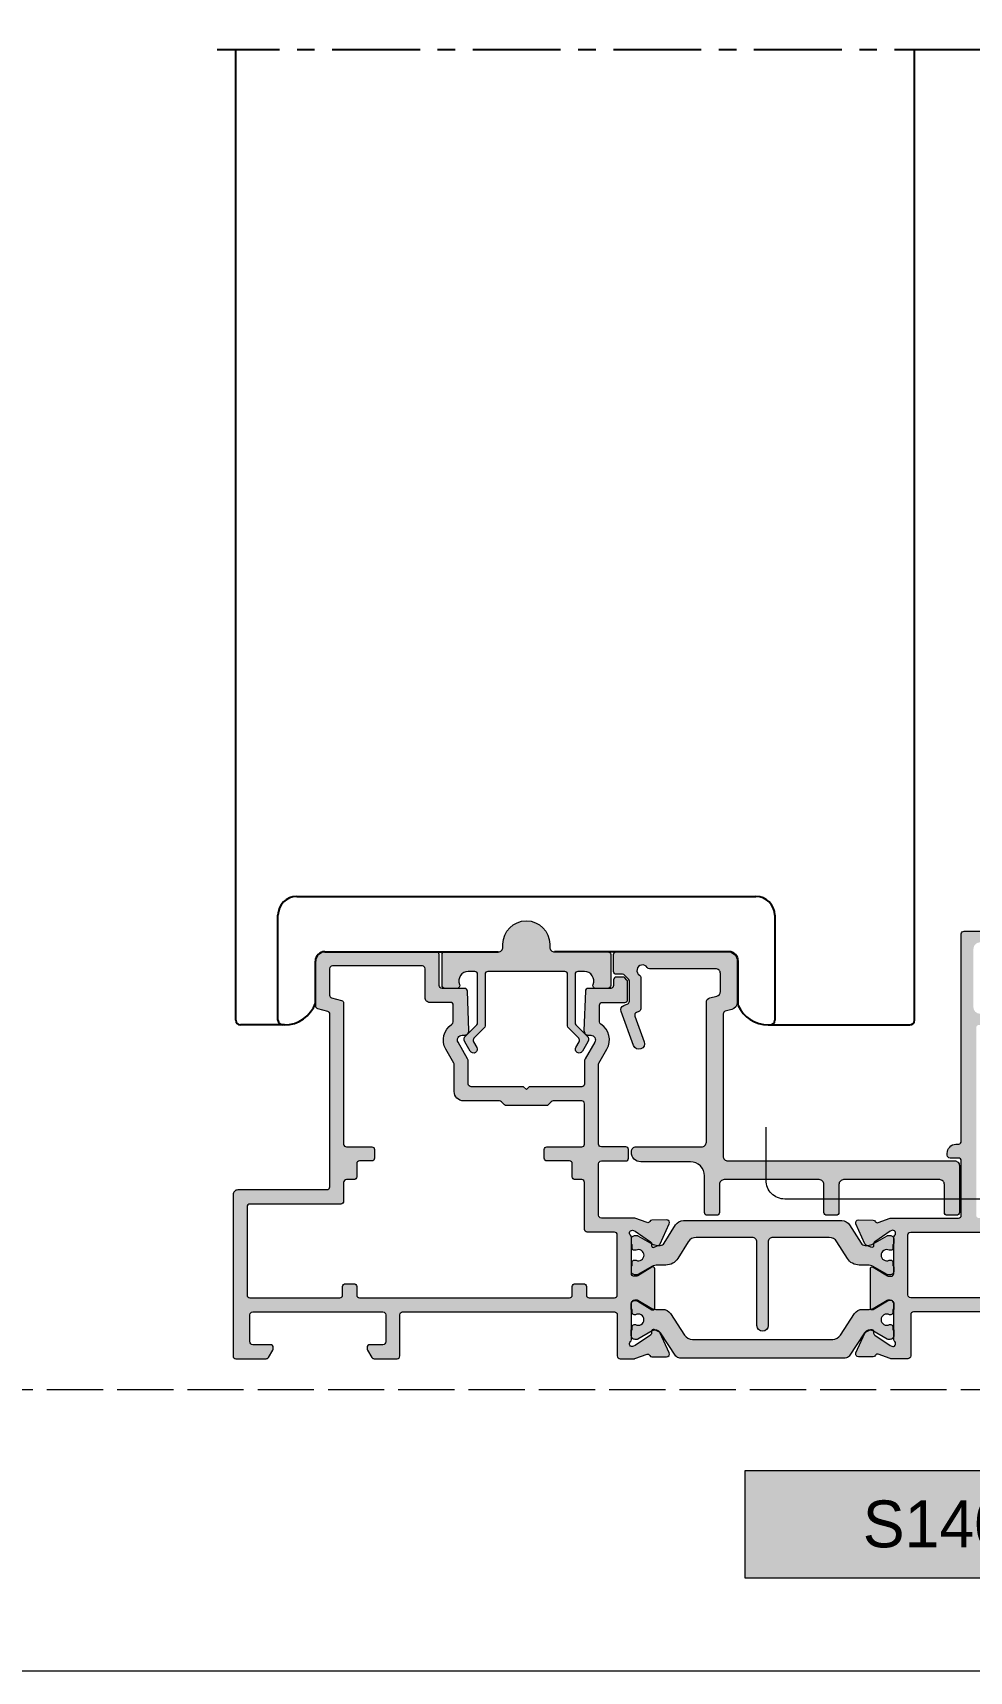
# Model space of a CAD drawing. Header units: millimetres. Extents: x -576 to 4430, y -1196 to 2690.
# Drawn here: x 2185 to 2235, y -786 to -698.6 of the extents above; entities that cross this region are included whole.
import ezdxf

# ---------------------------------------------------------------- set-up
doc = ezdxf.new("R2010")
doc.units = ezdxf.units.MM
doc.header["$LTSCALE"] = 0.25
doc.header["$MEASUREMENT"] = 0
doc.linetypes.add('ACAD_ISO02W100', pattern=[15, 12, -3])
doc.linetypes.add('CENTER', pattern=[2, 1.25, -0.25, 0.25, -0.25])
doc.layers.get('0').update_dxf_attribs({"lineweight": 5})
for name, color, linetype, lineweight in [('01_Aluminium [Thin]', 141, 'Continuous', 18), ('01_External Border', 150, 'Continuous', 20), ('01_Fill Plastic', 253, 'Continuous', 0), ('01_Fill Polyamide', 10, 'Continuous', 0), ('01_Plastic', 3, 'Continuous', 20), ('01_Polyamide [Thin]', 201, 'Continuous', 18), ('01_Thin line', 8, 'Continuous', 9)]:
    doc.layers.add(name, color=color, linetype=linetype, lineweight=lineweight)
doc.layers.add('01_Fill Aluminum', color=7, linetype='Continuous', lineweight=0, true_color=0xdcdcdc)
doc.layers.add('01_Text [White]', color=7, linetype='Continuous', lineweight=25, true_color=0xffffff)
doc.layers.add('01_Fill Border Grey', color=7, linetype='Continuous', true_color=0x555655)
doc.layers.add('02_Block Frame', color=7, linetype='Continuous', lineweight=5, true_color=0xe2001a, plot=False)
doc.layers.add('ASSI', color=1, linetype='CENTER')
doc.layers.add('FINE', color=7, linetype='Continuous')
doc.styles.add('ALUK Main&Secondary Titles', font='GOTHIC.TTF')

# ---------------------------------------------------------------- blocks, each defined once
blk = doc.blocks.new('serie_')
at = {"layer": '01_Text [White]', "color": 7, "true_color": 0xffffff, "insert": (10, -2.872), "char_height": 2.5, "attachment_point": 5, "style": 'ALUK Main&Secondary Titles'}
blk.add_mtext_dynamic_manual_height_columns('S140', width=20, gutter_width=12.5, heights=[0], dxfattribs=at)
blk = doc.blocks.new('PAGE dispari')
at = {"layer": '02_Block Frame'}
blk.add_lwpolyline([(0, 0), (0, 297), (210, 297), (210, 0)], close=True, dxfattribs=at)
at = {"layer": '02_Block Frame', "linetype": 'ACAD_ISO02W100'}
blk.add_lwpolyline([(18, 15), (18, 282), (195, 282), (195, 15)], close=True, dxfattribs=at)

msp = doc.modelspace()

# ---------------------------------------------------------------- hatches: boundary and pattern name
at = {"layer": '01_Fill Aluminum', "ltscale": 0.25}
h = msp.add_hatch(color=256, dxfattribs=at)
h.dxf.hatch_style = 1
h.paths.add_polyline_path([(2215.831, -747.787, 0.414214), (2215.681, -747.637), (2212.831, -747.637, -0.414214), (2212.581, -747.387), (2212.581, -747.237, 1), (2210.081, -747.237), (2210.081, -747.387, -0.414214), (2209.831, -747.637), (2206.981, -747.637, 0.414214), (2206.831, -747.787), (2206.831, -749.437, 0.414214), (2206.981, -749.587), (2207.631, -749.587, 0.535184), (2207.769, -749.38, -0.535184), (2208.231, -748.687), (2208.581, -748.687, -0.414214), (2208.731, -748.837), (2208.731, -751.425, -0.198912), (2208.687, -751.531), (2208.088, -752.13, 0.339454), (2208.048, -752.432), (2208.34, -752.938, 1), (2208.687, -752.738), (2208.51, -752.431, -0.339454), (2208.534, -752.25), (2209.087, -751.697, 0.198912), (2209.131, -751.591), (2209.131, -748.837, -0.414214), (2209.281, -748.687), (2213.381, -748.687, -0.414214), (2213.531, -748.837), (2213.531, -751.591, 0.198912), (2213.575, -751.697), (2214.128, -752.25, -0.339454), (2214.151, -752.431), (2213.974, -752.738, 1), (2214.321, -752.938), (2214.613, -752.432, 0.339454), (2214.573, -752.13), (2213.975, -751.531, -0.198912), (2213.931, -751.425), (2213.931, -748.837, -0.414214), (2214.081, -748.687), (2214.431, -748.687, -0.535184), (2214.892, -749.38, 0.535184), (2215.031, -749.587), (2215.681, -749.587, 0.414214), (2215.831, -749.437)])
h = msp.add_hatch(color=256, dxfattribs=at)
h.dxf.hatch_style = 1
h.paths.add_polyline_path([(2218.814, -769.24), (2218.024, -769.234, -0.294413), (2217.918, -769.165), (2217.915, -769.157, 0.392793), (2217.768, -769.095), (2217.092, -769.337), (2216.332, -769.337, -0.414214), (2216.182, -769.187), (2216.182, -766.987, 0.414214), (2216.032, -766.837), (2204.732, -766.837, 0.414214), (2204.582, -766.987), (2204.582, -769.187, -0.414214), (2204.432, -769.337), (2203.217, -769.337, -0.263447), (2203.088, -769.265), (2202.853, -768.873, -0.135933), (2202.832, -768.796), (2202.832, -768.737, -0.414214), (2202.982, -768.587), (2203.682, -768.587, 0.414214), (2203.832, -768.437), (2203.832, -766.987, 0.414214), (2203.682, -766.837), (2196.732, -766.837, 0.414214), (2196.582, -766.987), (2196.582, -768.437, 0.414214), (2196.732, -768.587), (2197.682, -768.587, -0.414214), (2197.832, -768.737), (2197.832, -768.796, -0.135933), (2197.811, -768.873), (2197.576, -769.265, -0.263447), (2197.447, -769.337), (2195.832, -769.337, -0.414214), (2195.682, -769.187), (2195.682, -760.587, -0.414214), (2195.932, -760.337), (2200.682, -760.337, 0.414214), (2200.832, -760.187), (2200.832, -750.953, 0.339454), (2200.721, -750.808), (2200.193, -750.666, -0.339454), (2200.082, -750.521), (2200.082, -748.137, -0.414214), (2200.582, -747.637), (2206.532, -747.637, -0.414214), (2206.682, -747.787), (2206.682, -749.437, 0.414214), (2206.832, -749.587), (2208.037, -749.587, -0.404026), (2208.187, -749.732), (2208.26, -751.829, -0.424475), (2208.01, -752.087), (2207.902, -752.087, 0.57735), (2207.686, -752.462), (2208.198, -753.35, -0.131652), (2208.232, -753.475), (2208.232, -754.687, 0.414214), (2208.382, -754.837), (2211.182, -754.837), (2211.332, -754.987), (2211.482, -754.837), (2214.282, -754.837, 0.414214), (2214.432, -754.687), (2214.432, -753.475, -0.131652), (2214.465, -753.35), (2214.978, -752.462, 0.57735), (2214.762, -752.087), (2214.653, -752.087, -0.424475), (2214.404, -751.829), (2214.477, -749.732, -0.404026), (2214.627, -749.587), (2215.832, -749.587, 0.414214), (2215.982, -749.437), (2215.982, -749.137, -0.414214), (2216.132, -748.987), (2216.47, -748.987, -0.198912), (2216.576, -749.031), (2216.688, -749.144, -0.198912), (2216.732, -749.25), (2216.732, -750.187, -0.414214), (2216.582, -750.337), (2215.382, -750.337, 0.414214), (2215.232, -750.487), (2215.232, -751.369, 0.255626), (2215.301, -751.495, -0.400766), (2215.628, -752.837), (2215.202, -753.575, 0.131652), (2215.182, -753.65), (2215.182, -757.887, 0.414214), (2215.332, -758.037), (2216.632, -758.037, -0.414214), (2216.782, -758.187), (2216.782, -758.637, -0.414214), (2216.632, -758.787), (2215.332, -758.787, 0.414214), (2215.182, -758.937), (2215.182, -761.687, 0.414214), (2215.332, -761.837), (2217.092, -761.837), (2217.768, -762.08, 0.403068), (2217.916, -762.014, -0.303768), (2218.024, -761.941), (2218.814, -761.935, -0.546541), (2218.952, -762.147), (2218.477, -763.201, -0.177975), (2218.405, -763.274), (2218.151, -763.395, -0.57735), (2218.008, -763.296), (2218.013, -763.239, 0.267949), (2217.949, -763.103), (2217.134, -762.541), (2217.043, -762.5, 0.855495), (2216.882, -762.749, -0.213411), (2216.932, -762.861), (2216.932, -764.787, 0.414214), (2217.082, -764.937), (2217.192, -764.937, 0.137872), (2217.271, -764.915), (2218.03, -764.452, -0.585524), (2218.182, -764.537), (2218.182, -766.637, -0.585524), (2218.03, -766.723), (2217.271, -766.259, 0.137872), (2217.192, -766.237), (2217.082, -766.237, 0.414214), (2216.932, -766.387), (2216.932, -768.314, -0.213411), (2216.882, -768.426, 0.855495), (2217.043, -768.674), (2217.134, -768.634), (2217.949, -768.072, 0.339027), (2218.013, -767.901, -0.655653), (2218.151, -767.78), (2218.405, -767.9, -0.177976), (2218.477, -767.974), (2218.952, -769.028, -0.546541)])
h.paths.add_polyline_path([(2205.782, -748.387, -0.414214), (2205.932, -748.537), (2205.932, -750.087, 0.414214), (2206.182, -750.337), (2207.282, -750.337, -0.414214), (2207.432, -750.487), (2207.432, -751.369, -0.255626), (2207.363, -751.495, 0.400766), (2207.036, -752.837), (2207.462, -753.575, -0.131652), (2207.482, -753.65), (2207.482, -755.087, 0.414214), (2207.982, -755.587), (2209.895, -755.587, -0.198912), (2210.001, -755.631), (2210.163, -755.794, 0.198912), (2210.269, -755.837), (2212.395, -755.837, 0.198912), (2212.501, -755.794), (2212.663, -755.631, -0.198912), (2212.769, -755.587), (2214.282, -755.587, -0.414214), (2214.432, -755.737), (2214.432, -757.887, -0.414214), (2214.282, -758.037), (2212.432, -758.037, 0.414214), (2212.282, -758.187), (2212.282, -758.637, 0.414214), (2212.432, -758.787), (2213.632, -758.787, -0.414214), (2213.782, -758.937), (2213.782, -759.637, 0.414214), (2213.932, -759.787), (2214.282, -759.787, -0.414214), (2214.432, -759.937), (2214.432, -762.437, 0.414214), (2214.582, -762.587), (2216.032, -762.587, -0.414214), (2216.182, -762.737), (2216.182, -765.937, -0.414214), (2216.032, -766.087), (2214.682, -766.087, -0.414214), (2214.532, -765.937), (2214.532, -765.487, 0.414214), (2214.382, -765.337), (2213.932, -765.337, 0.414214), (2213.782, -765.487), (2213.782, -765.937, -0.414214), (2213.632, -766.087), (2202.432, -766.087, -0.414214), (2202.282, -765.937), (2202.282, -765.487, 0.414214), (2202.132, -765.337), (2201.682, -765.337, 0.414214), (2201.532, -765.487), (2201.532, -765.937, -0.414214), (2201.382, -766.087), (2196.582, -766.087, -0.414214), (2196.432, -765.937), (2196.432, -761.237, -0.414214), (2196.582, -761.087), (2201.432, -761.087, 0.414214), (2201.582, -760.937), (2201.582, -759.937, -0.414214), (2201.732, -759.787), (2202.132, -759.787, 0.414214), (2202.282, -759.637), (2202.282, -758.937, -0.414214), (2202.432, -758.787), (2203.082, -758.787, 0.414214), (2203.232, -758.637), (2203.232, -758.187, 0.414214), (2203.082, -758.037), (2201.732, -758.037, -0.414214), (2201.582, -757.887), (2201.582, -750.377, 0.339454), (2201.471, -750.232), (2200.943, -750.091, -0.339454), (2200.832, -749.946), (2200.832, -748.537, -0.414214), (2200.982, -748.387)], flags=16)
h.paths.add_polyline_path([(2229.05, -761.935), (2229.839, -761.941, -0.294413), (2229.946, -762.01), (2229.949, -762.018, 0.392793), (2230.096, -762.08), (2230.772, -761.837), (2234.381, -761.837, 0.414214), (2234.531, -761.687), (2234.531, -758.787, 0.414214), (2234.381, -758.637), (2233.931, -758.637, -0.414214), (2233.781, -758.487), (2233.781, -758.387, -0.391837), (2234.243, -757.889), (2234.393, -757.889, 0.391837), (2234.531, -757.739), (2234.531, -746.687, -0.414214), (2234.681, -746.537), (2236.631, -746.537, -0.414214), (2236.781, -746.687), (2236.781, -747.437, -0.414214), (2236.431, -747.787, -0.414214), (2236.281, -747.637), (2236.281, -747.287, 0.414214), (2236.131, -747.137), (2235.531, -747.137, 0.414214), (2235.181, -747.487), (2235.181, -750.587, 0.414214), (2235.531, -750.937), (2236.131, -750.937, 0.414214), (2236.281, -750.787), (2236.281, -750.437, -0.414214), (2236.431, -750.287, -0.414214), (2236.781, -750.637), (2236.781, -752.137, -0.414214), (2236.631, -752.287), (2236.431, -752.287, -0.414214), (2236.281, -752.137), (2236.281, -751.687, 0.414214), (2236.131, -751.537), (2235.481, -751.537, 0.414214), (2235.331, -751.687), (2235.331, -761.687, 0.414214), (2235.481, -761.837), (2242.842, -761.837), (2243.517, -762.08, 0.403068), (2243.666, -762.014, -0.303768), (2243.774, -761.941), (2244.564, -761.935, -0.546541), (2244.701, -762.147), (2244.227, -763.201, -0.177975), (2244.154, -763.274), (2243.9, -763.395, -0.57735), (2243.758, -763.296), (2243.762, -763.239, 0.267949), (2243.698, -763.103), (2242.884, -762.541), (2242.792, -762.5, 0.855495), (2242.631, -762.749, -0.213411), (2242.681, -762.861), (2242.681, -764.787, 0.414214), (2242.831, -764.937), (2242.942, -764.937, 0.137872), (2243.02, -764.915), (2243.779, -764.452, -0.585524), (2243.931, -764.537), (2243.931, -766.637, -0.585524), (2243.779, -766.723), (2243.02, -766.259, 0.137872), (2242.942, -766.237), (2242.831, -766.237, 0.414214), (2242.681, -766.387), (2242.681, -768.314, -0.213411), (2242.631, -768.426, 0.855495), (2242.792, -768.674), (2242.884, -768.634), (2243.698, -768.072, 0.339027), (2243.762, -767.901, -0.655653), (2243.9, -767.78), (2244.154, -767.9, -0.177976), (2244.227, -767.974), (2244.701, -769.028, -0.546541), (2244.564, -769.24), (2243.774, -769.234, -0.294413), (2243.667, -769.165), (2243.664, -769.157, 0.392793), (2243.517, -769.095), (2242.842, -769.337), (2241.931, -769.337, -0.414214), (2241.781, -769.187), (2241.781, -766.987, 0.414214), (2241.631, -766.837), (2231.982, -766.837, 0.414214), (2231.832, -766.987), (2231.832, -769.187, -0.414214), (2231.682, -769.337), (2230.772, -769.337), (2230.096, -769.095, 0.403068), (2229.947, -769.161, -0.303768), (2229.839, -769.234), (2229.05, -769.24, -0.546541), (2228.912, -769.028), (2229.387, -767.974, -0.177975), (2229.459, -767.9), (2229.713, -767.78, -0.57735), (2229.855, -767.879), (2229.851, -767.936, 0.267949), (2229.915, -768.072), (2230.73, -768.634), (2230.821, -768.674, 0.855495), (2230.982, -768.426, -0.213411), (2230.932, -768.314), (2230.932, -766.387, 0.414214), (2230.782, -766.237), (2230.671, -766.237, 0.137872), (2230.593, -766.259), (2229.834, -766.723, -0.585524), (2229.682, -766.637), (2229.682, -764.537, -0.585524), (2229.834, -764.452), (2230.593, -764.915, 0.137872), (2230.671, -764.937), (2230.782, -764.937, 0.414214), (2230.932, -764.787), (2230.932, -762.861, -0.213411), (2230.982, -762.749, 0.855495), (2230.821, -762.5), (2230.73, -762.541), (2229.915, -763.103, 0.339027), (2229.851, -763.274, -0.655653), (2229.713, -763.395), (2229.459, -763.274, -0.177976), (2229.387, -763.201), (2228.912, -762.147, -0.546541)])
h.paths.add_polyline_path([(2241.781, -762.587, -0.414214), (2241.931, -762.737), (2241.931, -765.937, -0.414214), (2241.781, -766.087), (2231.832, -766.087, -0.414214), (2231.682, -765.937), (2231.682, -762.737, -0.414214), (2231.832, -762.587)], flags=16)
at = {"layer": '01_Fill Border Grey', "ltscale": 0.25}
h = msp.add_hatch(color=256, dxfattribs=at)
h.dxf.hatch_style = 1
h.paths.add_polyline_path([(2255, -781.035), (2223, -781.035), (2223, -775.29), (2255, -775.29)])
at = {"layer": '01_Fill Plastic', "ltscale": 0.25}
h = msp.add_hatch(color=256, dxfattribs=at)
h.dxf.hatch_style = 1
h.paths.add_polyline_path([(2221.832, -758.537), (2221.832, -750.953, -0.339788), (2221.943, -750.808), (2222.285, -750.717, 0.339788), (2222.582, -750.33), (2222.582, -748.137, 0.414214), (2222.082, -747.637), (2216.132, -747.637, 0.414214), (2215.982, -747.787), (2215.982, -748.687, 0.414214), (2216.132, -748.837), (2216.468, -748.837, -0.198912), (2216.574, -748.881), (2216.786, -749.094, -0.198912), (2216.83, -749.2), (2216.83, -750.276, -0.307063), (2216.736, -750.415), (2216.528, -750.498, 0.405839), (2216.386, -750.816), (2217.053, -752.64, 0.999322), (2217.617, -752.435), (2217.118, -751.065, -0.405444), (2217.204, -750.874), (2217.336, -750.822, 0.307063), (2217.43, -750.682), (2217.43, -749.012, 0.250492), (2217.364, -748.887, -1.218525), (2217.78, -748.471, 0.250492), (2217.904, -748.537), (2221.432, -748.537, -0.414214), (2221.682, -748.787), (2221.682, -749.754, -0.339788), (2221.496, -749.995), (2221.117, -750.097, 0.339788), (2220.932, -750.338), (2220.932, -757.787, -0.414214), (2220.682, -758.037), (2217.182, -758.037, 0.438713), (2216.933, -758.308, 0.43149), (2217.432, -758.837), (2220.082, -758.837, -0.414214), (2220.832, -759.587), (2220.832, -761.537, 0.414214), (2220.982, -761.687), (2221.482, -761.687, 0.414214), (2221.632, -761.537), (2221.632, -760.037, -0.414214), (2221.882, -759.787), (2226.957, -759.787, -0.414214), (2227.207, -760.037), (2227.207, -761.537, 0.414214), (2227.357, -761.687), (2227.857, -761.687, 0.414214), (2228.007, -761.537), (2228.007, -760.037, -0.414214), (2228.257, -759.787), (2233.381, -759.787, -0.414214), (2233.631, -760.037), (2233.631, -761.537, 0.414214), (2233.781, -761.687), (2234.281, -761.687, 0.414214), (2234.431, -761.537), (2234.431, -759.037, 0.414214), (2234.181, -758.787), (2222.082, -758.787, -0.414214)])
at = {"layer": '01_Fill Polyamide', "ltscale": 0.25}
h = msp.add_hatch(color=256, dxfattribs=at)
h.dxf.hatch_style = 1
h.paths.add_polyline_path([(2228.576, -762.201, 0.258618), (2228.152, -761.966), (2219.712, -761.966, 0.258618), (2219.288, -762.201), (2218.681, -763.174, -0.258618), (2218.469, -763.291), (2218.333, -763.291, -0.131571), (2218.033, -763.211), (2217.285, -762.78, 0.131571), (2217.235, -762.766), (2217.132, -762.766, 0.414214), (2216.932, -762.966), (2216.932, -763.18, 0.267949), (2216.982, -763.266), (2216.982, -763.454, 0.499842), (2217.11, -763.55, 0.181907), (2217.18, -763.544, -0.548663), (2217.607, -763.816, -0.548663), (2217.18, -764.088, 0.181907), (2217.11, -764.083, 0.499842), (2216.982, -764.179), (2216.982, -764.366, 0.267949), (2216.932, -764.453), (2216.932, -764.666, 0.414214), (2217.132, -764.866), (2217.235, -764.866, 0.131571), (2217.285, -764.853), (2218.033, -764.422, -0.131571), (2218.333, -764.341), (2218.773, -764.341, 0.258618), (2219.409, -763.989), (2219.964, -763.101, -0.258618), (2220.388, -762.866), (2223.382, -762.866, -0.414214), (2223.632, -763.116), (2223.632, -767.566, 1), (2224.232, -767.566), (2224.232, -763.116, -0.414214), (2224.482, -762.866), (2227.476, -762.866, -0.258618), (2227.9, -763.101), (2228.455, -763.989, 0.258618), (2229.091, -764.341), (2229.531, -764.341, -0.131571), (2229.831, -764.422), (2230.579, -764.853, 0.131571), (2230.629, -764.866), (2230.732, -764.866, 0.414214), (2230.932, -764.666), (2230.932, -764.453, 0.267949), (2230.882, -764.366), (2230.882, -764.179, 0.499842), (2230.754, -764.083, 0.181907), (2230.684, -764.088, -0.548663), (2230.257, -763.816, -0.548663), (2230.684, -763.544, 0.181907), (2230.754, -763.55, 0.499842), (2230.882, -763.454), (2230.882, -763.266, 0.267949), (2230.932, -763.18), (2230.932, -762.966, 0.414214), (2230.732, -762.766), (2230.629, -762.766, 0.131571), (2230.579, -762.78), (2229.831, -763.211, -0.131571), (2229.531, -763.291), (2229.396, -763.291, -0.258618), (2229.184, -763.174)])
h.paths.add_polyline_path([(2229.364, -767.954, -0.397189), (2229.811, -767.848), (2230.577, -768.291, 0.125779), (2230.625, -768.303), (2230.729, -768.303, 0.414214), (2230.929, -768.103), (2230.929, -767.803), (2230.879, -767.803), (2230.879, -767.616, 0.414214), (2230.779, -767.516), (2230.699, -767.516, -0.571287), (2230.254, -767.253, -0.571287), (2230.699, -766.991), (2230.779, -766.991, 0.414214), (2230.879, -766.891), (2230.879, -766.703), (2230.929, -766.703), (2230.929, -766.403, 0.414214), (2230.729, -766.203), (2230.625, -766.203, 0.137888), (2230.573, -766.218), (2229.826, -766.65, -0.131829), (2229.626, -766.703), (2229.26, -766.703, 0.252853), (2228.841, -766.929), (2228.089, -768.077, -0.252853), (2227.671, -768.303), (2220.188, -768.303, -0.252853), (2219.77, -768.077), (2219.017, -766.929, 0.252853), (2218.599, -766.703), (2218.232, -766.703, -0.131829), (2218.032, -766.65), (2217.282, -766.216, 0.125779), (2217.234, -766.203), (2217.129, -766.203, 0.414214), (2216.929, -766.403), (2216.929, -766.703), (2216.979, -766.703), (2216.979, -766.891, 0.414214), (2217.079, -766.991), (2217.159, -766.991, -0.571287), (2217.604, -767.253, -0.571287), (2217.159, -767.516), (2217.079, -767.516, 0.414214), (2216.979, -767.616), (2216.979, -767.803), (2216.929, -767.803), (2216.929, -768.103, 0.414214), (2217.129, -768.303), (2217.234, -768.303, 0.137888), (2217.286, -768.289), (2218.047, -767.848, -0.397189), (2218.495, -767.954), (2219.31, -769.191, 0.252157), (2219.519, -769.303), (2228.34, -769.303, 0.252157), (2228.548, -769.191)])

# ---------------------------------------------------------------- linework, layer by layer
at = {"layer": '01_Aluminium [Thin]'}
for points in [[(2214.431, -748.687), (2214.081, -748.687, 0.414214), (2213.931, -748.837), (2213.931, -751.425, 0.198912), (2213.975, -751.531), (2214.573, -752.13, -0.339454), (2214.613, -752.432), (2214.321, -752.938, -1), (2213.974, -752.738), (2214.151, -752.431, 0.339454), (2214.128, -752.25), (2213.575, -751.697, -0.198912), (2213.531, -751.591), (2213.531, -748.837, 0.414214), (2213.381, -748.687), (2209.281, -748.687, 0.414214), (2209.131, -748.837), (2209.131, -751.591, -0.198912), (2209.087, -751.697), (2208.534, -752.25, 0.339454), (2208.51, -752.431), (2208.687, -752.738, -1), (2208.34, -752.938), (2208.048, -752.432, -0.339454), (2208.088, -752.13), (2208.687, -751.531, 0.198912), (2208.731, -751.425), (2208.731, -748.837, 0.414214), (2208.581, -748.687), (2208.231, -748.687, 0.535184), (2207.769, -749.38, -0.535184), (2207.631, -749.587), (2206.981, -749.587, -0.414214), (2206.831, -749.437), (2206.831, -747.787, -0.414214), (2206.981, -747.637), (2209.831, -747.637, 0.414214), (2210.081, -747.387), (2210.081, -747.237, -1), (2212.581, -747.237), (2212.581, -747.387, 0.414214), (2212.831, -747.637), (2215.681, -747.637, -0.414214), (2215.831, -747.787), (2215.831, -749.437, -0.414214), (2215.681, -749.587), (2215.031, -749.587, -0.535184), (2214.892, -749.38, 0.535184)], [(2216.688, -749.144), (2216.576, -749.031, 0.198912), (2216.47, -748.987), (2216.132, -748.987, 0.414214), (2215.982, -749.137), (2215.982, -749.437, -0.414214), (2215.832, -749.587), (2214.627, -749.587, 0.404026), (2214.477, -749.732), (2214.404, -751.829, 0.424475), (2214.653, -752.087), (2214.762, -752.087, -0.57735), (2214.978, -752.462), (2214.465, -753.35, 0.131652), (2214.432, -753.475), (2214.432, -754.687, -0.414214), (2214.282, -754.837), (2211.482, -754.837), (2211.332, -754.987), (2211.182, -754.837), (2208.382, -754.837, -0.414214), (2208.232, -754.687), (2208.232, -753.475, 0.131652), (2208.198, -753.35), (2207.686, -752.462, -0.57735), (2207.902, -752.087), (2208.01, -752.087, 0.424475), (2208.26, -751.829), (2208.187, -749.732, 0.404026), (2208.037, -749.587), (2206.832, -749.587, -0.414214), (2206.682, -749.437), (2206.682, -747.787, 0.414214), (2206.532, -747.637), (2200.582, -747.637, 0.414214), (2200.082, -748.137), (2200.082, -750.521, 0.339454), (2200.193, -750.666), (2200.721, -750.808, -0.339454), (2200.832, -750.953), (2200.832, -760.187, -0.414214), (2200.682, -760.337), (2195.932, -760.337, 0.414214), (2195.682, -760.587), (2195.682, -769.187, 0.414214), (2195.832, -769.337), (2197.447, -769.337, 0.263447), (2197.576, -769.265), (2197.811, -768.873, 0.135933), (2197.832, -768.796), (2197.832, -768.737, 0.414214), (2197.682, -768.587), (2196.732, -768.587, -0.414214), (2196.582, -768.437), (2196.582, -766.987, -0.414214), (2196.732, -766.837), (2203.682, -766.837, -0.414214), (2203.832, -766.987), (2203.832, -768.437, -0.414214), (2203.682, -768.587), (2202.982, -768.587, 0.414214), (2202.832, -768.737), (2202.832, -768.796, 0.135933), (2202.853, -768.873), (2203.088, -769.265, 0.263447), (2203.217, -769.337), (2204.432, -769.337, 0.414214), (2204.582, -769.187), (2204.582, -766.987, -0.414214), (2204.732, -766.837), (2216.032, -766.837, -0.414214), (2216.182, -766.987), (2216.182, -769.187, 0.414214), (2216.332, -769.337), (2217.066, -769.337, 0.086513), (2217.117, -769.329), (2217.768, -769.095, -0.392793), (2217.915, -769.157), (2217.918, -769.165, 0.294413), (2218.024, -769.234), (2218.814, -769.24, 0.548619), (2218.951, -769.027), (2218.477, -767.974, 0.177976), (2218.405, -767.9), (2218.151, -767.78, 0.57735), (2218.008, -767.879), (2218.013, -767.936, -0.267949), (2217.949, -768.072), (2217.134, -768.634), (2217.043, -768.674, -0.85546), (2216.882, -768.426, 0.213411), (2216.932, -768.314), (2216.932, -766.387, -0.414214), (2217.082, -766.237), (2217.192, -766.237, -0.137872), (2217.271, -766.259), (2218.03, -766.723, 0.585524), (2218.182, -766.637), (2218.182, -764.537, 0.585524), (2218.03, -764.452), (2217.271, -764.915, -0.137872), (2217.192, -764.937), (2217.082, -764.937, -0.414214), (2216.932, -764.787), (2216.932, -762.861, 0.213411), (2216.882, -762.749, -0.85546), (2217.043, -762.5), (2217.134, -762.541), (2217.949, -763.103, -0.267949), (2218.013, -763.239), (2218.008, -763.296, 0.57735), (2218.151, -763.395), (2218.405, -763.274, 0.177976), (2218.477, -763.201), (2218.951, -762.148, 0.548619), (2218.814, -761.935), (2218.024, -761.941, 0.294413), (2217.918, -762.01), (2217.915, -762.018, -0.392793), (2217.768, -762.08), (2217.117, -761.846, 0.086513), (2217.066, -761.837), (2215.332, -761.837, -0.414214), (2215.182, -761.687), (2215.182, -758.937, -0.414214), (2215.332, -758.787), (2216.632, -758.787, 0.414214), (2216.782, -758.637), (2216.782, -758.187, 0.414214), (2216.632, -758.037), (2215.332, -758.037, -0.414214), (2215.182, -757.887), (2215.182, -753.65, -0.131652), (2215.202, -753.575), (2215.628, -752.837, 0.400766), (2215.301, -751.495, -0.255626), (2215.232, -751.369), (2215.232, -750.487, -0.414214), (2215.382, -750.337), (2216.582, -750.337, 0.414214), (2216.732, -750.187), (2216.732, -749.25, 0.198912)], [(2201.582, -750.377), (2201.582, -757.887, 0.414214), (2201.732, -758.037), (2203.082, -758.037, -0.414214), (2203.232, -758.187), (2203.232, -758.637, -0.414214), (2203.082, -758.787), (2202.432, -758.787, 0.414214), (2202.282, -758.937), (2202.282, -759.637, -0.414214), (2202.132, -759.787), (2201.732, -759.787, 0.414214), (2201.582, -759.937), (2201.582, -760.937, -0.414214), (2201.432, -761.087), (2196.582, -761.087, 0.414214), (2196.432, -761.237), (2196.432, -765.937, 0.414214), (2196.582, -766.087), (2201.382, -766.087, 0.414214), (2201.532, -765.937), (2201.532, -765.487, -0.414214), (2201.682, -765.337), (2202.132, -765.337, -0.414214), (2202.282, -765.487), (2202.282, -765.937, 0.414214), (2202.432, -766.087), (2213.632, -766.087, 0.414214), (2213.782, -765.937), (2213.782, -765.487, -0.414214), (2213.932, -765.337), (2214.382, -765.337, -0.414214), (2214.532, -765.487), (2214.532, -765.937, 0.414214), (2214.682, -766.087), (2216.032, -766.087, 0.414214), (2216.182, -765.937), (2216.182, -762.737, 0.414214), (2216.032, -762.587), (2214.582, -762.587, -0.414214), (2214.432, -762.437), (2214.432, -759.937, 0.414214), (2214.282, -759.787), (2213.932, -759.787, -0.414214), (2213.782, -759.637), (2213.782, -758.937, 0.414214), (2213.632, -758.787), (2212.432, -758.787, -0.414214), (2212.282, -758.637), (2212.282, -758.187, -0.414214), (2212.432, -758.037), (2214.282, -758.037, 0.414214), (2214.432, -757.887), (2214.432, -755.737, 0.414214), (2214.282, -755.587), (2212.769, -755.587, 0.198912), (2212.663, -755.631), (2212.501, -755.794, -0.198912), (2212.395, -755.837), (2210.269, -755.837, -0.198912), (2210.163, -755.794), (2210.001, -755.631, 0.198912), (2209.895, -755.587), (2207.982, -755.587, -0.414214), (2207.482, -755.087), (2207.482, -753.65, 0.131652), (2207.462, -753.575), (2207.036, -752.837, -0.400766), (2207.363, -751.495, 0.255626), (2207.432, -751.369), (2207.432, -750.487, 0.414214), (2207.282, -750.337), (2206.182, -750.337, -0.414214), (2205.932, -750.087), (2205.932, -748.537, 0.414214), (2205.782, -748.387), (2200.982, -748.387, 0.414214), (2200.832, -748.537), (2200.832, -749.946, 0.339454), (2200.943, -750.091), (2201.471, -750.232, -0.339454)], [(2231.832, -766.087, -0.414214), (2231.682, -765.937), (2231.682, -762.737, -0.414214), (2231.832, -762.587), (2241.781, -762.587, -0.414214), (2241.931, -762.737), (2241.931, -765.937, -0.414214), (2241.781, -766.087)]]:
    msp.add_lwpolyline(points, format="xyb", close=True, dxfattribs=at)
msp.add_lwpolyline([(2241.631, -766.837), (2231.982, -766.837, 0.414214), (2231.832, -766.987), (2231.832, -769.187, -0.414214), (2231.682, -769.337), (2230.798, -769.337, -0.086513), (2230.747, -769.329), (2230.096, -769.095, 0.392793), (2229.949, -769.157), (2229.946, -769.165, -0.294413), (2229.839, -769.234), (2229.05, -769.24, -0.548619), (2228.912, -769.027), (2229.387, -767.974, -0.177976), (2229.459, -767.9), (2229.713, -767.78, -0.57735), (2229.855, -767.879), (2229.851, -767.936, 0.267949), (2229.915, -768.072), (2230.73, -768.634), (2230.821, -768.674, 0.85546), (2230.982, -768.426, -0.213411), (2230.932, -768.314), (2230.932, -766.387, 0.414214), (2230.782, -766.237), (2230.671, -766.237, 0.137872), (2230.593, -766.259), (2229.834, -766.723, -0.585524), (2229.682, -766.637), (2229.682, -764.537, -0.585524), (2229.834, -764.452), (2230.593, -764.915, 0.137872), (2230.671, -764.937), (2230.782, -764.937, 0.414214), (2230.932, -764.787), (2230.932, -762.861, -0.213411), (2230.982, -762.749, 0.85546), (2230.821, -762.5), (2230.73, -762.541), (2229.915, -763.103, 0.267949), (2229.851, -763.239), (2229.855, -763.296, -0.57735), (2229.713, -763.395), (2229.459, -763.274, -0.177976), (2229.387, -763.201), (2228.912, -762.148, -0.548619), (2229.05, -761.935), (2229.839, -761.941, -0.294413), (2229.946, -762.01), (2229.949, -762.018, 0.392793), (2230.096, -762.08), (2230.747, -761.846, -0.086513), (2230.798, -761.837), (2234.381, -761.837, 0.414214), (2234.531, -761.687), (2234.531, -758.787, 0.414214), (2234.381, -758.637), (2233.931, -758.637, -0.414214), (2233.781, -758.487), (2233.781, -758.387, -0.391837), (2234.243, -757.889), (2234.393, -757.889, 0.391837), (2234.531, -757.739), (2234.531, -746.687, -0.414214), (2234.681, -746.537), (2236.631, -746.537, -0.414214)], format="xyb", dxfattribs=at)
at = {"layer": '01_External Border'}
msp.add_lwpolyline([(2243, -781.035), (2223, -781.035), (2223, -775.29), (2243, -775.29)], close=True, dxfattribs=at)
at = {"layer": '01_Plastic'}
msp.add_lwpolyline([(2216.468, -748.837), (2216.132, -748.837, -0.414214), (2215.982, -748.687), (2215.982, -747.787, -0.414214), (2216.132, -747.637), (2222.082, -747.637, -0.414214), (2222.582, -748.137), (2222.582, -750.33, -0.339788), (2222.285, -750.717), (2221.943, -750.808, 0.339788), (2221.832, -750.953), (2221.832, -758.537, 0.414214), (2222.082, -758.787), (2234.181, -758.787, -0.414214), (2234.431, -759.037), (2234.431, -761.537, -0.414214), (2234.281, -761.687), (2233.781, -761.687, -0.414214), (2233.631, -761.537), (2233.631, -760.037, 0.414214), (2233.381, -759.787), (2228.257, -759.787, 0.414214), (2228.007, -760.037), (2228.007, -761.537, -0.414214), (2227.857, -761.687), (2227.357, -761.687, -0.414214), (2227.207, -761.537), (2227.207, -760.037, 0.414214), (2226.957, -759.787), (2221.882, -759.787, 0.414214), (2221.632, -760.037), (2221.632, -761.537, -0.414214), (2221.482, -761.687), (2220.982, -761.687, -0.414214), (2220.832, -761.537), (2220.832, -759.587, 0.414214), (2220.082, -758.837), (2217.432, -758.837, -0.414214), (2216.932, -758.337), (2216.932, -758.287, -0.414214), (2217.182, -758.037), (2220.682, -758.037, 0.414214), (2220.932, -757.787), (2220.932, -750.338, -0.339788), (2221.117, -750.097), (2221.496, -749.995, 0.339788), (2221.682, -749.754), (2221.682, -748.787, 0.414214), (2221.432, -748.537), (2217.904, -748.537, -0.250492), (2217.78, -748.471, 1.218525), (2217.364, -748.887, -0.250492), (2217.43, -749.012), (2217.43, -750.682, -0.307063), (2217.336, -750.822), (2217.204, -750.874, 0.405444), (2217.118, -751.065), (2217.617, -752.435, -0.999322), (2217.053, -752.64), (2216.386, -750.816, -0.405839), (2216.528, -750.498), (2216.736, -750.415, 0.307063), (2216.83, -750.276), (2216.83, -749.2, 0.198912), (2216.786, -749.094), (2216.574, -748.881, 0.198912)], format="xyb", close=True, dxfattribs=at)
at = {"layer": '01_Polyamide [Thin]'}
for points in [[(2229.184, -763.174, 0.258618), (2229.396, -763.291), (2229.531, -763.291, 0.131571), (2229.831, -763.211), (2230.579, -762.78, -0.131571), (2230.629, -762.766), (2230.732, -762.766, -0.414214), (2230.932, -762.966), (2230.932, -763.18, -0.267949), (2230.882, -763.266), (2230.882, -763.454, -0.414214), (2230.782, -763.554), (2230.726, -763.554, -0.109552), (2230.684, -763.544, 0.548663), (2230.257, -763.816, 0.548663), (2230.684, -764.088, -0.109552), (2230.726, -764.079), (2230.782, -764.079, -0.414214), (2230.882, -764.179), (2230.882, -764.366, -0.267949), (2230.932, -764.453), (2230.932, -764.666, -0.414214), (2230.732, -764.866), (2230.629, -764.866, -0.131571), (2230.579, -764.853), (2229.831, -764.422, 0.131571), (2229.531, -764.341), (2229.091, -764.341, -0.258618), (2228.455, -763.989), (2227.9, -763.101, 0.258618), (2227.476, -762.866), (2224.482, -762.866, 0.414214), (2224.232, -763.116), (2224.232, -767.566, -1), (2223.632, -767.566), (2223.632, -763.116, 0.414214), (2223.382, -762.866), (2220.388, -762.866, 0.258618), (2219.964, -763.101), (2219.409, -763.989, -0.258618), (2218.773, -764.341), (2218.333, -764.341, 0.131571), (2218.033, -764.422), (2217.285, -764.853, -0.131571), (2217.235, -764.866), (2217.132, -764.866, -0.414214), (2216.932, -764.666), (2216.932, -764.453, -0.267949), (2216.982, -764.366), (2216.982, -764.179, -0.414214), (2217.082, -764.079), (2217.138, -764.079, -0.109552), (2217.18, -764.088, 0.548663), (2217.607, -763.816, 0.548663), (2217.18, -763.544, -0.109552), (2217.138, -763.554), (2217.082, -763.554, -0.414214), (2216.982, -763.454), (2216.982, -763.266, -0.267949), (2216.932, -763.18), (2216.932, -762.966, -0.414214), (2217.132, -762.766), (2217.235, -762.766, -0.131571), (2217.285, -762.78), (2218.033, -763.211, 0.131571), (2218.333, -763.291), (2218.469, -763.291, 0.258618), (2218.681, -763.174), (2219.288, -762.201, -0.258618), (2219.712, -761.966), (2228.152, -761.966, -0.258618), (2228.576, -762.201)], [(2228.548, -769.191, -0.252157), (2228.34, -769.303), (2219.519, -769.303), (2219.519, -769.303, -0.252157), (2219.31, -769.191), (2218.495, -767.954, 0.397189), (2218.047, -767.848), (2217.282, -768.291, -0.125779), (2217.234, -768.303), (2217.129, -768.303, -0.414214), (2216.929, -768.103), (2216.929, -767.803), (2216.979, -767.803), (2216.979, -767.616, -0.414214), (2217.079, -767.516), (2217.159, -767.516, 0.571287), (2217.604, -767.253, 0.571287), (2217.159, -766.991), (2217.079, -766.991, -0.414214), (2216.979, -766.891), (2216.979, -766.703), (2216.929, -766.703), (2216.929, -766.403, -0.414214), (2217.129, -766.203), (2217.234, -766.203, -0.125779), (2217.282, -766.216), (2218.032, -766.65, 0.131829), (2218.232, -766.703), (2218.599, -766.703, -0.252853), (2219.017, -766.929), (2219.77, -768.077, 0.252853), (2220.188, -768.303), (2220.188, -768.303), (2227.671, -768.303), (2227.671, -768.303, 0.252853), (2228.089, -768.077), (2228.841, -766.929, -0.252853), (2229.26, -766.703), (2229.626, -766.703, 0.131829), (2229.826, -766.65), (2230.577, -766.216, -0.125779), (2230.625, -766.203), (2230.729, -766.203, -0.414214), (2230.929, -766.403), (2230.929, -766.703), (2230.879, -766.703), (2230.879, -766.891, -0.414214), (2230.779, -766.991), (2230.699, -766.991, 0.571287), (2230.254, -767.253, 0.571287), (2230.699, -767.516), (2230.779, -767.516, -0.414214), (2230.879, -767.616), (2230.879, -767.803), (2230.929, -767.803), (2230.929, -768.103, -0.414214), (2230.729, -768.303), (2230.625, -768.303, -0.125779), (2230.577, -768.291), (2229.811, -767.848, 0.397189), (2229.364, -767.954)]]:
    msp.add_lwpolyline(points, format="xyb", close=True, dxfattribs=at)
at = {"layer": '01_Thin line'}
msp.add_lwpolyline([(2267.509, -764.987), (2260.641, -764.987, -0.414214), (2259.641, -763.987), (2259.641, -761.821, 0.414214), (2258.641, -760.821), (2225.118, -760.821, -0.414214), (2224.118, -759.821), (2224.118, -756.982)], format="xyb", dxfattribs=at)
at = {"layer": 'ASSI', "ltscale": 15}
msp.add_line((2265.659, -699.537), (2194.831, -699.537), dxfattribs=at)
at = {"layer": 'FINE'}
for p, q in [((2195.831, -751.287), (2195.831, -699.537)), ((2232.031, -751.287), (2232.031, -699.537)), ((2199.081, -744.687), (2223.581, -744.687)), ((2198.081, -751.287), (2198.081, -745.687)), ((2224.581, -745.687), (2224.581, -751.287)), ((2200.581, -747.637), (2209.831, -747.637)), ((2222.131, -747.637), (2212.831, -747.637)), ((2200.081, -750.371), (2200.081, -748.137)), ((2222.631, -750.496), (2222.631, -748.137)), ((2198.431, -751.537), (2196.081, -751.537)), ((2224.231, -751.537), (2231.781, -751.537))]:
    msp.add_line(p, q, dxfattribs=at)
for centre, radius, start, end in [((2199.081, -745.687), 1, 90, 180), ((2223.581, -745.687), 1, 0, 90), ((2200.581, -748.137), 0.5, 90, 180), ((2222.131, -748.137), 0.5, 0, 90), ((2198.431, -749.787), 1.75, 270, 340.53705), ((2196.081, -751.287), 0.25, 180, 270), ((2198.331, -751.287), 0.25, 180, 270), ((2224.231, -749.787), 1.75, 203.89551, 270), ((2224.331, -751.287), 0.25, 270, 0), ((2231.781, -751.287), 0.25, 270, 0)]:
    msp.add_arc(centre, radius, start, end, dxfattribs=at)

# ---------------------------------------------------------------- block references
msp.add_blockref('PAGE dispari', (2080, -786))
at = {"layer": '01_Text [White]', "color": 7, "true_color": 0xffffff}
msp.add_blockref('serie_', (2223.182, -775.29), dxfattribs=at)

doc.saveas('drawing.dxf')
